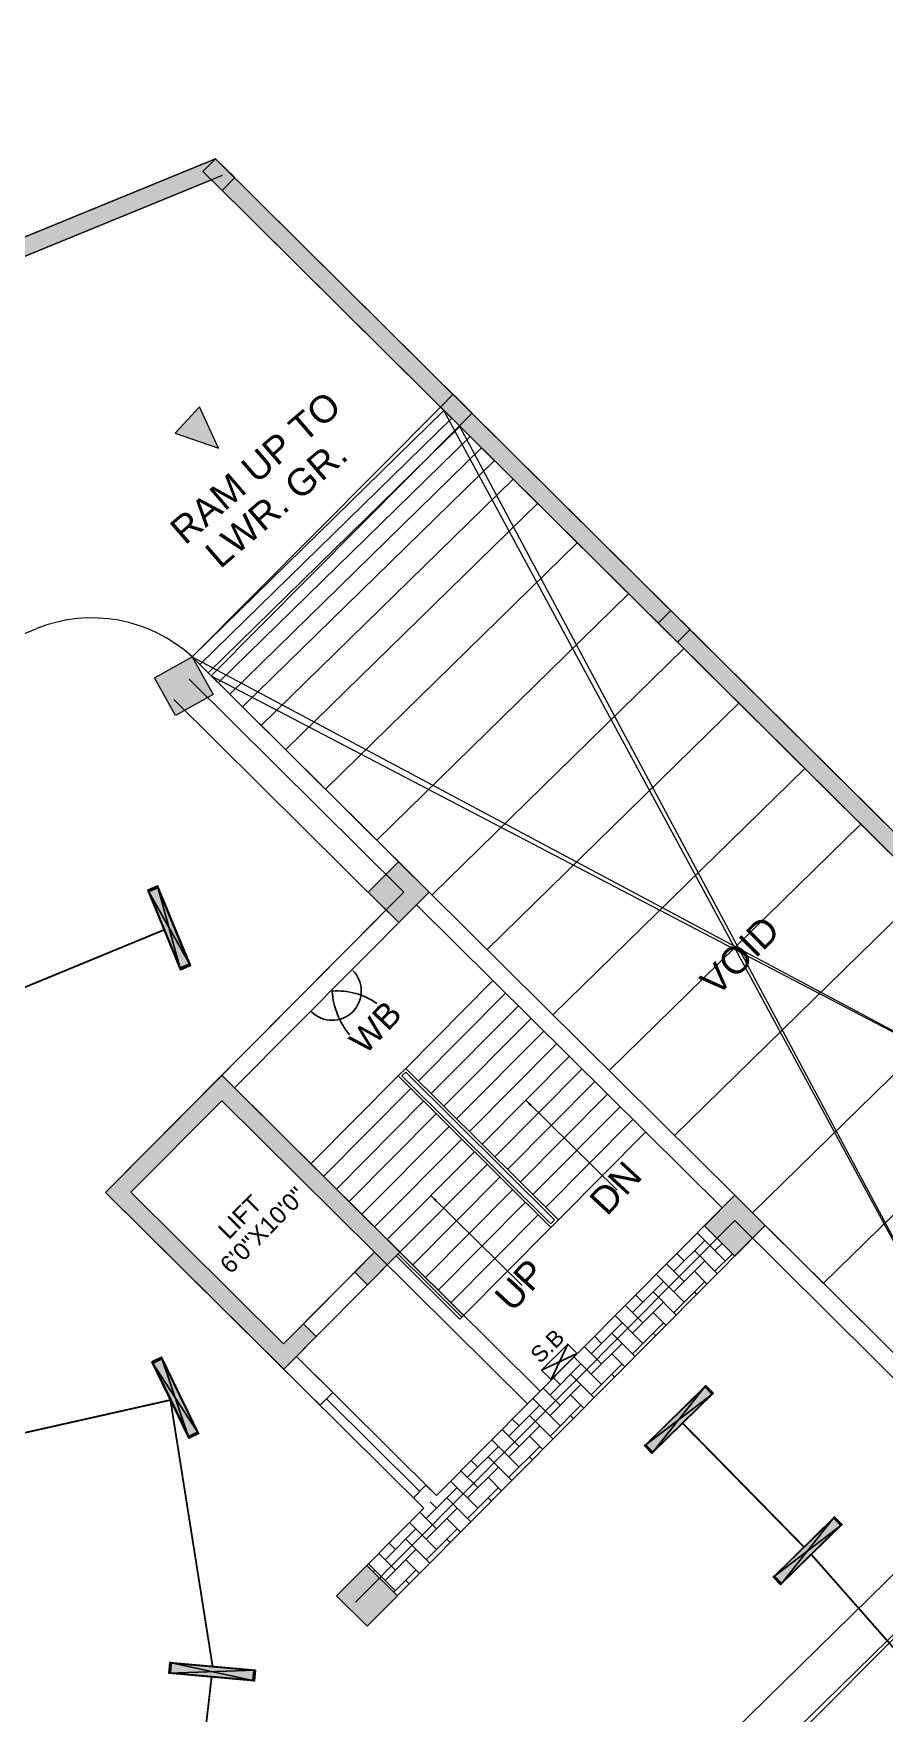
# Model space of a CAD drawing. Header units: inches. Extents: x 1195829 to 1240342, y -967019 to -858076.
# Drawn here: x 1219006 to 1219480, y -910877 to -909940 of the extents above; entities that cross this region are included whole.
import ezdxf

# ---------------------------------------------------------------- set-up
doc = ezdxf.new("R2010")
doc.units = ezdxf.units.IN
doc.header["$LTSCALE"] = 6
doc.layers.get('0').update_dxf_attribs({"color": 251})
for name, color, linetype in [('CELLING', 251, 'Continuous'), ('COLL SIZE', 251, 'Continuous'), ('DIM', 251, 'Continuous'), ('E-WIRING', 251, 'Continuous'), ('line', 251, 'Continuous'), ('TW', 251, 'Continuous')]:
    doc.layers.add(name, color=color, linetype=linetype)
for name, color, linetype, lineweight in [('Hatch', 251, 'Continuous', 0), ('plan', 251, 'Continuous', 5), ('W', 251, 'Continuous', 5), ('wall', 251, 'Continuous', 30)]:
    doc.layers.add(name, color=color, linetype=linetype, lineweight=lineweight)
doc.styles.add('ARI', font='arial.ttf')
doc.dimstyles.new('Copy(2) of AA', dxfattribs={"dimtxt": 12, "dimasz": 4, "dimexe": 0.18, "dimexo": 0, "dimgap": 0.09, "dimtad": 0, "dimdec": 0, "dimzin": 0, "dimdsep": 46, "dimlunit": 3, "dimtxsty": 'ARI', "dimblk": 'OBLIQUE', "dimcen": 0.09, "dimclrd": 7, "dimclre": 7, "dimclrt": 7, "dimadec": 0, "dimazin": 0, "dimtfac": 1, "dimtdec": 0, "dimtofl": 0, "dimtmove": 0, "dimatfit": 3, "dimfxl": 1, "dimtolj": 1, "dimtzin": 0, "dimlwd": 5, "dimlwe": 5, "dimarcsym": 0})
pattern_1 = [(0, (-27.81927828272455, 2.940102126449346), (0, 0.001397), [0.001016, -0.000381]), (90, (-27.81927828272455, 2.940102126449346), (-0.001397, 0), [0.001016, -0.000381])]

# ---------------------------------------------------------------- blocks, each defined once
blk = doc.blocks.new('sdfdsf')
at = {"lineweight": -3}
blk.add_hatch(color=7, dxfattribs=at).paths.add_polyline_path([(23236.66559868997, 14983.34885737138), (23242.08212489375, 14983.34885737138), (23242.08212489375, 15029.49406542082), (23236.66559868997, 15029.49406542082)])
at = {"layer": 'Hatch'}
h = blk.add_hatch(dxfattribs=at)
h.set_pattern_fill('ANGLE', color=5, scale=0.0002)
h.set_pattern_definition(pattern_1)
h.paths.add_polyline_path([(23236.37386179186, 15029.49354817548), (23242.37386179186, 15029.49354817548), (23242.37386179186, 15030.44133051667), (23236.37386179186, 15030.44133051667)])
h = blk.add_hatch(dxfattribs=at)
h.set_pattern_fill('ANGLE', color=5, scale=0.0002)
h.set_pattern_definition(pattern_1)
h.paths.add_polyline_path([(23236.37386179186, 14983.34885737138), (23242.37386179186, 14983.34885737138), (23242.37386179186, 14982.44133051666), (23236.37386179186, 14982.44133051666)])
for p, q in [((23242.37386179186, 15030.44133051667), (23236.37386179186, 14982.44133051666)), ((23242.37386179186, 14982.44133051666), (23236.37386179186, 15030.44133051667))]:
    blk.add_line(p, q)
at = {"layer": 'CELLING', "color": 5}
for points in [[(23236.37386179186, 14982.44133051666), (23242.37386179186, 14982.44133051666), (23242.37386179186, 15030.44133051667), (23236.37386179186, 15030.44133051667)], [(23242.37386179186, 15029.49354817548), (23236.37386179186, 15029.49354817548), (23236.37386179186, 15030.44133051667), (23242.37386179186, 15030.44133051667)], [(23236.37386179186, 15029.49354817548), (23242.37386179186, 15029.49354817548), (23242.37386179186, 15030.44133051667), (23236.37386179186, 15030.44133051667)], [(23236.66559868997, 14983.34885737138), (23242.08212489375, 14983.34885737138), (23242.08212489375, 15029.49406542082), (23236.66559868997, 15029.49406542082)], [(23236.37386179186, 14983.34885737138), (23242.37386179186, 14983.34885737138), (23242.37386179186, 14982.44133051666), (23236.37386179186, 14982.44133051666)], [(23236.37386179186, 14983.34885737138), (23242.37386179186, 14983.34885737138), (23242.37386179186, 14982.44133051666), (23236.37386179186, 14982.44133051666)]]:
    blk.add_lwpolyline(points, close=True, dxfattribs=at)
blk = doc.blocks.new('_Oblique')
at = {"layer": 'DIM', "color": 0, "lineweight": -2}
blk.add_line((-0.5, -0.5), (0.5, 0.5), dxfattribs=at)
blk = doc.blocks.new('RRR')
at = {"layer": 'line', "color": 1, "linetype": 'Continuous'}
for centre, radius, start, end in [((195982.9680377481, -95888.10341255504), 26.42402890574652, 41.16536374951414, 79.72330112471722), ((196002.8603891676, -95870.71020529998), 10.95743229780783, 89.99999999749872, 269.9999999974987), ((195983.4668442218, -95848.25220514182), 29.67273760009078, 276.0538332539148, 310.8121601957422)]:
    blk.add_arc(centre, radius, start, end, dxfattribs=at)
blk = doc.blocks.new('SB')
at = {"layer": 'W', "color": 6, "linetype": 'ByBlock', "lineweight": 25}
for p, q in [((196907.8002691715, -96527.0948449449), (196884.143700367, -96518.55755038398)), ((196884.143700367, -96527.0948449449), (196907.8002691715, -96518.55755038398))]:
    blk.add_line(p, q, dxfattribs=at)
blk.add_lwpolyline([(196884.143700367, -96518.55755038398), (196907.8002691715, -96518.55755038398), (196907.8002691715, -96527.0948449449), (196884.143700367, -96527.0948449449)], close=True, dxfattribs=at)
blk = doc.blocks.new('qwwesdasdqweqwe')
at = {"layer": 'COLL SIZE', "lineweight": 25, "ltscale": 100, "true_color": 0xffc6b3, "extrusion": (0.9999978213687803, 0.002087402911023105, -2.603821939083204e-06)}
h = blk.add_hatch(color=31, dxfattribs=at)
h.dxf.hatch_style = 1
h.paths.add_polyline_path([(3177.098671725951, 9663.30360116613), (3163.285205518827, 9657.456537680928), (3159.38716319669, 9666.66551515125), (3173.200629401021, 9672.51257863587)])
at = {"layer": 'COLL SIZE', "ltscale": 100, "extrusion": (0.9999978213687803, 0.002087402911023105, -2.603821939083204e-06)}
h = blk.add_hatch(color=256, dxfattribs=at)
h.dxf.hatch_style = 1
h.paths.add_polyline_path([(3177.098671725951, 9663.30360116613), (3163.285205518827, 9657.456537680928), (3159.38716319669, 9666.66551515125), (3173.200629401021, 9672.51257863587)])
at = {"layer": 'COLL SIZE', "lineweight": 25, "ltscale": 100, "true_color": 0xffc6b3, "extrusion": (0.9999978213687803, 0.002087402911023105, -2.603821939083204e-06)}
h = blk.add_hatch(color=31, dxfattribs=at)
h.dxf.hatch_style = 1
h.paths.add_polyline_path([(2847.699528223835, 9523.873158774095), (2833.886062017642, 9518.02609528889), (2829.988019693643, 9527.23507275933), (2843.801485897973, 9533.082136243718)])
at = {"layer": 'COLL SIZE', "ltscale": 100, "extrusion": (0.9999978213687803, 0.002087402911023105, -2.603821939083204e-06)}
h = blk.add_hatch(color=256, dxfattribs=at)
h.dxf.hatch_style = 1
h.paths.add_polyline_path([(2847.699528223835, 9523.873158774095), (2833.886062017642, 9518.02609528889), (2829.988019693643, 9527.23507275933), (2843.801485897973, 9533.082136243718)])
at = {"layer": 'W', "ltscale": 10, "true_color": 0x636466, "extrusion": (0.9999978213687803, 0.002087402911023105, -2.603821939083204e-06)}
h = blk.add_hatch(dxfattribs=at)
h.set_pattern_fill('AR-CONC', color=251, scale=0.05999999999999999, angle=67.73998737771194)
h.set_pattern_definition([(117.7399873777119, (-1255000.795014735, -687277.9978450146), (5.025879184632159, 9.754160520284726), [1.143, -12.573]), (62.73998737771194, (-1255000.795014735, -687277.9978450146), (-11.41012660779717, 2.385445768234761), [0.9144, -10.0584350502]), (168.1914320777119, (-1255000.376192779, -687277.1850009292), (-6.384247001638101, 12.13960608481892), [0.9714005279999997, -10.685414676]), (113.9241873777119, (-1255003.615860461, -687276.8432310594), (8.495798517173489, 14.09703731469818), [1.7145, -18.8595]), (164.3755449877119, (-1255002.907879225, -687275.6684784434), (-8.34332283605793, 18.80634042143241), [1.4571013884, -16.0281364896]), (58.92413854771196, (-1255003.615860461, -687276.8432310594), (-8.343322835074853, 18.80634042190356), [1.3715980242, -15.0875839152]), (88.73998737771196, (-1255002.333342052, -687275.7214616848), (9.124614946391507, 6.094566590057306), [1.143, -12.573]), (33.73998737771197, (-1255002.333342052, -687275.7214616848), (-8.822999070371633, 7.618109914145192), [0.9143999999999999, -10.0584]), (139.1914323777119, (-1255001.572957471, -687275.2135811371), (0.301615815546719, 13.71267650703786), [0.9714005279999999, -10.685396256]), (105.239987377712, (-1255000.795014735, -687277.9978450146), (-4.625011332086824, 2.093324825734518), [0, -9.936479999999998, 0, -10.2108, 0, -10.0965]), (75.23998737771196, (-1255000.795014735, -687277.9978450146), (-4.044154164724, 5.987359235916408), [0, -5.821679999999998, 0, -9.707879999999998, 0, -3.848099999999999]), (35.23998737771193, (-1255002.082409295, -687281.143088), (3.399895598155559, 7.398930378184838), [0, -3.81, 0, -11.8872, 0, -15.7734]), (25.23998737771194, (-1255002.659716272, -687282.5535108635), (1.954878177613395, 8.803294285572129), [0, -4.952999999999999, 0, -7.89432, 0, -11.2014])])
h.paths.add_polyline_path([(5112.275077822153, 8421.181877367897), (5178.943410187727, 8535.59476220177), (5214.323775297031, 8638.584009260405), (5251.628468807787, 8747.174813355668), (5275.544794780668, 8816.793213187484), (5327.527398441918, 8943.792289150646), (4297.237570898142, 10148.30303256051), (2829.988019734621, 9527.235072775395), (2830.307441781741, 8821.88332192204), (2985.560206064954, 8822.332822872093), (2985.610534766456, 7646.520726051764), (4900.315027442761, 7646.520726145711), (4962.125299182022, 7963.872467790497), (5020.528389865533, 8263.73076301429)])
h.paths.add_polyline_path([(5103.63490630826, 8426.216501108254), (5169.806485734414, 8539.776883189916), (5204.866283081239, 8641.83298463584), (5242.170976591762, 8750.423788730986), (5266.180910520023, 8820.314673393732), (5315.9602800922, 8941.931012177141), (4294.395663568284, 10136.24112064787), (2839.991020845715, 9520.610246239696), (2840.302901132964, 8831.9123035355), (2995.559776799753, 8832.361816389486), (2995.61010674201, 7656.520726052113), (4894.51389755751, 7656.520726145478), (4951.836202139733, 7965.563347849296), (5010.153759374283, 8265.788794303662)], flags=16)
at = {"layer": 'W', "ltscale": 10, "extrusion": (0.9999978213687803, 0.002087402911023105, -2.603821939083204e-06)}
h = blk.add_hatch(color=256, dxfattribs=at)
h.dxf.hatch_style = 1
h.paths.add_polyline_path([(3597.454182067886, 9285.923290207065), (3588.098880490288, 9308.024836134953), (3610.200426419266, 9317.380137710952), (3619.555727994069, 9295.278591783066)])
h = blk.add_hatch(color=256, dxfattribs=at)
h.dxf.hatch_style = 1
h.paths.add_polyline_path([(3597.454182067886, 9285.923290207065), (3588.098880490288, 9308.024836134953), (3610.200426419266, 9317.380137710952), (3619.555727994069, 9295.278591783066)])
at = {"layer": 'W', "ltscale": 10, "true_color": 0x636466, "extrusion": (0.9999978213687803, 0.002087402911023105, -2.603821939083204e-06)}
h = blk.add_hatch(dxfattribs=at)
h.set_pattern_fill('AR-HBONE', color=251, scale=0.07999999999999999, angle=67.73998737771194)
h.set_pattern_definition([(112.7399873777119, (-1262012.817149995, -704409.1199721289), (-10.63807542456308, 4.354321906027057), [24.384, -8.127999999999998]), (202.7399873777119, (-1262015.959024613, -704401.6237785731), (-10.63807542456308, 4.354321906027058), [24.384, -8.127999999999998])])
h.paths.add_polyline_path([(3584.005936053116, 9317.694262478268), (3484.021150460001, 9553.904534588568), (3506.122696382692, 9563.25983616733), (3610.200426419731, 9317.380137710017), (3588.098880493082, 9308.024836134748)])
at = {"layer": 'W', "ltscale": 10, "extrusion": (0.9999978213687803, 0.002087402911023105, -2.603821939083204e-06)}
h = blk.add_hatch(color=256, dxfattribs=at)
h.dxf.hatch_style = 1
h.paths.add_polyline_path([(3484.021150452085, 9553.904534586813), (3474.665848877281, 9576.006080514586), (3496.767394805327, 9585.361382090701), (3506.122696382925, 9563.259836162697)])
h = blk.add_hatch(color=256, dxfattribs=at)
h.dxf.hatch_style = 1
h.paths.add_polyline_path([(3484.021150452085, 9553.904534586813), (3474.665848877281, 9576.006080514586), (3496.767394805327, 9585.361382090701), (3506.122696382925, 9563.259836162697)])
h = blk.add_hatch(color=256, dxfattribs=at)
h.dxf.hatch_style = 1
h.paths.add_polyline_path([(3450.04706352111, 9326.320192172296), (3456.151918070391, 9311.897704338011), (3345.644188429229, 9265.121196457081), (3317.578283699229, 9331.425834241212), (3428.086013342254, 9378.202342123073), (3434.190867889673, 9363.779854288323), (3443.399845359847, 9367.677896611869), (3433.396948488429, 9391.309361916941), (3304.471263906918, 9336.7367693888), (3340.333253283054, 9252.014176663095), (3469.25893786177, 9306.586769198571), (3465.360895540565, 9315.79574666179), (3459.256040993147, 9330.218234496308)])
h = blk.add_hatch(color=256, dxfattribs=at)
h.dxf.hatch_style = 1
h.paths.add_polyline_path([(3240.904145243578, 9450.996217247439), (3231.548843666911, 9473.097763175329), (3253.650389595889, 9482.453064751444), (3263.005691171624, 9460.351518823325)])
h = blk.add_hatch(color=256, dxfattribs=at)
h.dxf.hatch_style = 1
h.paths.add_polyline_path([(3240.904145243578, 9450.996217247439), (3231.548843666911, 9473.097763175329), (3253.650389595889, 9482.453064751444), (3263.005691171624, 9460.351518823325)])
h = blk.add_hatch(color=256, dxfattribs=at)
h.dxf.hatch_style = 1
h.paths.add_polyline_path([(3085.031004909426, 9386.053236709726), (3082.217621938325, 9409.887767883149), (3106.052153110504, 9412.701150853794), (3108.865536081605, 9388.866619680372)])
h = blk.add_hatch(color=256, dxfattribs=at)
h.dxf.hatch_style = 1
h.paths.add_polyline_path([(3085.031004909426, 9386.053236709726), (3082.217621938325, 9409.887767883149), (3106.052153110504, 9412.701150853794), (3108.865536081605, 9388.866619680372)])
h = blk.add_hatch(color=256, dxfattribs=at)
h.dxf.hatch_style = 1
h.paths.add_polyline_path([(3019.479370268993, 9596.585367781643), (3005.665904063731, 9590.73830429644), (3001.767861740664, 9599.947281766761), (3015.581327944994, 9605.794345251266)])
h = blk.add_hatch(color=256, dxfattribs=at)
h.dxf.hatch_style = 1
h.paths.add_polyline_path([(3019.479370268993, 9596.585367781643), (3005.665904063731, 9590.73830429644), (3001.767861740664, 9599.947281766761), (3015.581327944994, 9605.794345251266)])
h = blk.add_hatch(color=256, dxfattribs=at)
h.dxf.hatch_style = 1
h.paths.add_polyline_path([(2963.077095283195, 9448.426049482987), (2980.067004051991, 9467.450249394677), (2954.579255802557, 9466.47461043698)])
at = {"layer": 'COLL SIZE', "color": 31, "lineweight": 25, "ltscale": 100, "true_color": 0xffc6b3, "extrusion": (0.9999978213687805, 0.002087402911023105, -2.603821939083312e-06)}
for points, elevation in [([(3177.098671725951, 9663.30360116613), (3163.285205518827, 9657.456537680928), (3159.38716319669, 9666.66551515125), (3173.200629401021, 9672.51257863587), (3177.098671725951, 9663.30360116613)], 2940490108.270875), ([(2847.699528223835, 9523.873158774095), (2833.886062017642, 9518.02609528889), (2829.988019693643, 9527.23507275933), (2843.801485897973, 9533.082136243718), (2847.699528223835, 9523.873158774095)], 2940486079.891376)]:
    blk.add_lwpolyline(points, dxfattribs=dict(at, elevation=elevation))
at = {"layer": 'COLL SIZE', "ltscale": 100, "extrusion": (0.9999978213687805, 0.002087402911023105, -2.603821939083312e-06)}
for points, elevation in [([(3177.098671725951, 9663.30360116613), (3163.285205518827, 9657.456537680928), (3159.38716319669, 9666.66551515125), (3173.200629401021, 9672.51257863587), (3177.098671725951, 9663.30360116613)], 2940490108.270875), ([(2847.699528223835, 9523.873158774095), (2833.886062017642, 9518.02609528889), (2829.988019693643, 9527.23507275933), (2843.801485897973, 9533.082136243718), (2847.699528223835, 9523.873158774095)], 2940486079.891376)]:
    blk.add_lwpolyline(points, dxfattribs=dict(at, elevation=elevation))
at = {"layer": 'TW', "ltscale": 10, "extrusion": (0.9999978213687805, 0.002087402911023105, -2.603821939083312e-06)}
blk.add_line((2940487663.90074, 6141475.331299654, 1754.27658304607), (2940487663.898292, 6141476.500709789, 1751.513889804948), dxfattribs=at)
at = {"layer": 'W', "color": 251, "ltscale": 10, "true_color": 0x636466, "extrusion": (0.9999978213687805, 0.002087402911023105, -2.603821939083312e-06)}
for p, q in [((2940483694.753119, 6141484.371668017, 1928.848726485041), (2940487661.921537, 6142424.204034598, 2323.151264687185)), ((2940479667.774084, 6140809.184894148, 1870.73290637543), (2940479606.628593, 6142276.310006356, 2491.801017400459)), ((2940479667.774084, 6140809.184894148, 1870.73290637543), (2940479606.628593, 6142276.310006356, 2491.801017400459)), ((2940479667.753186, 6140819.187873431, 1864.108079795144), (2940479607.17842, 6142273.469240546, 2479.739104071516)), ((2940479667.753186, 6140819.187873431, 1864.108079795144), (2940479607.17842, 6142273.469240546, 2479.739104071516)), ((2940483693.808847, 6141936.08895698, 1408.990602417616), (2940483694.334095, 6141685.200101779, 2000.826255011139)), ((2940483694.000423, 6141844.561556262, 1608.947682629805), (2940483694.343888, 6141680.522461242, 2011.877027974115)), ((2940483694.046534, 6141822.460058434, 1599.592381053604), (2940483694.389999, 6141658.420963414, 2002.521726397797)), ((2940487663.883766, 6141483.662315206, 1914.172154878848), (2940487663.457244, 6141688.101170115, 2000.708694459521)), ((2940487663.891927, 6141479.764281425, 1923.381132348557), (2940487663.465405, 6141684.203136334, 2009.917671929463)), ((2940483695.790507, 6141671.314791064, 2007.982378105749), (2940471671.442911, 6140970.752543515, 1935.349452918046)), ((2940483603.545294, 6141665.940402705, 2007.425172020332), (2940479726.63753, 6140998.799529568, 1940.083047059132)), ((2940483694.500135, 6141605.210715231, 1643.37042491301), (2940483694.744958, 6141488.269701799, 1919.639749015681)), ((2940487663.638943, 6141600.603328636, 1637.902830776991), (2940487663.883766, 6141483.662315206, 1914.172154879547)), ((2940479726.506083, 6141061.537643539, 1753.385447162436), (2940479609.860182, 6141587.54313405, 2189.397732693586)), ((2940487663.654076, 6141593.343388098, 1629.400299719651), (2940487663.710385, 6141566.446955009, 1692.942244262085)), ((2940487663.654076, 6141593.343388098, 1629.400299719651), (2940487663.710385, 6141566.446955009, 1692.942244262085)), ((2940479726.477264, 6141075.351079681, 1759.232510647504), (2940479609.948525, 6141582.968247725, 2187.3784463302)), ((2940487664.190702, 6141336.223019301, 1595.491186175263), (2940487663.710385, 6141566.446955009, 1692.942244262085)), ((2940487663.72605, 6141558.938609442, 1689.764050745056), (2940487663.710385, 6141566.44695501, 1692.942244262435)), ((2940487663.929885, 6141461.250389516, 1659.272756173857), (2940487663.718546, 6141562.548921229, 1702.151221731794)), ((2940487663.718546, 6141562.548921228, 1702.15122173226), (2940487663.902979, 6141474.453357777, 1910.274112556595)), ((2940487663.73421, 6141555.040575661, 1698.973028214998), (2940487663.718546, 6141562.548921229, 1702.151221732376)), ((2940487663.718546, 6141562.548921228, 1702.15122173226), (2940487663.902979, 6141474.453357777, 1910.274112556595)), ((2940487663.72605, 6141558.938609443, 1689.764050745056), (2940487663.73421, 6141555.040575661, 1698.973028214998)), ((2940487663.73013, 6141556.989592551, 1694.368539479678), (2940487663.870903, 6141489.514889464, 1665.807298921747)), ((2940487663.658731, 6141534.78378555, 1946.670340022771), (2940479608.595558, 6141443.998685527, 2128.634345778381)), ((2940487664.238408, 6141313.468099725, 1674.902843752527), (2940487663.777303, 6141534.483078005, 1768.455859515583)), ((2940487664.246569, 6141309.570065944, 1684.111821222585), (2940487663.785464, 6141530.585044224, 1777.664836985758)), ((2940487663.884365, 6141483.055682285, 1657.643708785297), (2940487663.866823, 6141491.463906354, 1661.202810186311)), ((2940487663.866823, 6141491.463906354, 1661.202810186893), (2940487663.874983, 6141487.565872573, 1670.411787656951)), ((2940487663.746614, 6141483.344472872, 1924.896707028616), (2940479608.683441, 6141392.55937285, 2106.860712784226)), ((2940487663.929885, 6141461.250389516, 1659.272756173857), (2940487663.874983, 6141487.565872572, 1670.411787656718)), ((2940487664.190702, 6141336.223019301, 1595.491186175263), (2940487663.884365, 6141483.055682285, 1657.643708785414)), ((2940487663.994355, 6141430.455922646, 1732.02367818763), (2940487663.898292, 6141476.500709789, 1751.513889804948)), ((2940487663.99558, 6141429.87121758, 1733.405024808133), (2940487663.899516, 6141475.916004721, 1752.895236425218)), ((2940487663.90074, 6141475.331299654, 1754.27658304607), (2940487663.957049, 6141448.434866565, 1817.818527590134)), ((2940487663.90074, 6141475.331299654, 1754.27658304607), (2940487663.957049, 6141448.434866565, 1817.818527590134)), ((2940487663.996804, 6141429.286512513, 1734.786371428636), (2940487663.90074, 6141475.331299654, 1754.276583045605)), ((2940487664.364084, 6141253.438379497, 1816.721096792375), (2940487663.902979, 6141474.453357778, 1910.274112555548)), ((2940487664.364084, 6141253.438379497, 1816.721096792375), (2940487663.902979, 6141474.453357778, 1910.274112555548)), ((2940487664.372244, 6141249.540345716, 1825.9300742622), (2940487663.91114, 6141470.555323997, 1919.483090025373)), ((2940487664.372244, 6141249.540345716, 1825.9300742622), (2940487663.91114, 6141470.555323997, 1919.483090025373)), ((2940487663.919953, 6141466.122342225, 1750.378540722537), (2940487663.976262, 6141439.225909136, 1813.920485266368)), ((2940487663.919953, 6141466.122342225, 1750.378540722537), (2940487663.976262, 6141439.225909136, 1813.920485266368)), ((2940487663.996804, 6141429.286512513, 1734.786371428752), (2940487663.921725, 6141465.148423297, 1650.063778704032)), ((2940487663.929885, 6141461.250389516, 1659.272756173857), (2940487663.942666, 6141455.145548347, 1673.695244008326)), ((2940487663.929885, 6141461.250389516, 1659.272756173857), (2940487663.942666, 6141455.145548347, 1673.695244008326)), ((2940487663.939166, 6141456.913384797, 1746.480498398771), (2940487663.995475, 6141430.016951708, 1810.022442942718)), ((2940487663.939166, 6141456.913384797, 1746.480498398771), (2940487663.995475, 6141430.016951708, 1810.022442942718)), ((2940487663.961879, 6141445.936590919, 1669.797201684793), (2940487663.942666, 6141455.145548347, 1673.695244008326)), ((2940487663.961879, 6141445.936590919, 1669.797201684793), (2940487663.942666, 6141455.145548347, 1673.695244008326)), ((2940487664.17965, 6141341.533942948, 1608.59820596897), (2940487663.949098, 6141452.041432087, 1655.374713850208)), ((2940487663.949098, 6141452.041432088, 1655.374713850091), (2940487663.961879, 6141445.936590918, 1669.79720168456)), ((2940487664.007855, 6141423.975588865, 1721.679351635161), (2940487663.949098, 6141452.041432088, 1655.374713850324)), ((2940487664.17965, 6141341.533942948, 1608.59820596897), (2940487663.949098, 6141452.041432087, 1655.374713850208)), ((2940487663.949098, 6141452.041432088, 1655.374713850091), (2940487663.961879, 6141445.936590918, 1669.79720168456)), ((2940487663.958378, 6141447.704427369, 1742.582456075703), (2940487664.014688, 6141420.80799428, 1806.124400619301)), ((2940487663.958378, 6141447.704427369, 1742.582456075703), (2940487664.014688, 6141420.80799428, 1806.124400619301)), ((2940487663.995075, 6141430.080430034, 1707.256863799994), (2940487663.961879, 6141445.936590917, 1669.797201684327)), ((2940487663.961946, 6141446.096046297, 1823.343914071913), (2940487664.018255, 6141419.199613207, 1886.885858615628)), ((2940487663.961946, 6141446.096046297, 1823.343914071913), (2940487664.018255, 6141419.199613207, 1886.885858615628)), ((2940487663.975862, 6141439.289387463, 1711.15490612376), (2940487663.996804, 6141429.286512513, 1734.786371428752)), ((2940487663.995075, 6141430.080430035, 1707.256863800227), (2940487663.975862, 6141439.289387463, 1711.154906123644)), ((2940487663.975862, 6141439.289387463, 1711.15490612376), (2940487663.996804, 6141429.286512513, 1734.786371428752)), ((2940487663.995075, 6141430.080430035, 1707.256863800227), (2940487663.975862, 6141439.289387463, 1711.154906123644)), ((2940487663.977591, 6141438.495469941, 1738.684413752286), (2940487664.0339, 6141411.599036852, 1802.226358296233)), ((2940487663.977591, 6141438.495469941, 1738.684413752286), (2940487664.0339, 6141411.599036852, 1802.226358296233)), ((2940487663.981159, 6141436.887088868, 1819.445871748612), (2940487664.037468, 6141409.990655779, 1882.98781629256)), ((2940487663.981159, 6141436.887088868, 1819.445871748612), (2940487664.037468, 6141409.990655779, 1882.98781629256)), ((2940487663.842958, 6141426.952512536, 1901.026678751688), (2940479608.779786, 6141336.167412514, 2082.990684507065)), ((2940487663.995075, 6141430.080430034, 1707.256863799994), (2940487664.007855, 6141423.975588865, 1721.679351634462)), ((2940487663.995075, 6141430.080430034, 1707.256863799994), (2940487664.007855, 6141423.975588865, 1721.679351634462)), ((2940487664.246569, 6141309.570065944, 1684.1118212234), (2940487663.996804, 6141429.286512513, 1734.786371428636)), ((2940487663.996804, 6141429.286512513, 1734.786371428752), (2940487664.053113, 6141402.390079424, 1798.3283159727)), ((2940487664.246569, 6141309.570065944, 1684.1118212234), (2940487663.996804, 6141429.286512513, 1734.786371428636)), ((2940487663.996804, 6141429.286512513, 1734.786371428752), (2940487664.053113, 6141402.390079424, 1798.3283159727)), ((2940487664.000371, 6141427.67813144, 1815.547829425079), (2940487664.056681, 6141400.78169835, 1879.08977396891)), ((2940487664.000371, 6141427.67813144, 1815.547829425079), (2940487664.056681, 6141400.78169835, 1879.08977396891)), ((2940487664.238408, 6141313.468099725, 1674.902843753342), (2940487664.007855, 6141423.975588865, 1721.679351635161)), ((2940487664.238408, 6141313.468099725, 1674.902843753342), (2940487664.007855, 6141423.975588865, 1721.679351635161)), ((2940487664.016016, 6141420.077555084, 1730.888329105102), (2940487664.072326, 6141393.181121995, 1794.43027364905)), ((2940487664.016016, 6141420.077555084, 1730.888329105102), (2940487664.072326, 6141393.181121995, 1794.43027364905)), ((2940487664.019584, 6141418.469174011, 1811.649787101545), (2940487664.075893, 6141391.572740922, 1875.191731645144)), ((2940487664.019584, 6141418.469174011, 1811.649787101545), (2940487664.075893, 6141391.572740922, 1875.191731645144)), ((2940487664.035229, 6141410.868597656, 1726.990286781569), (2940487664.091538, 6141383.972164566, 1790.532231325516)), ((2940487664.035229, 6141410.868597656, 1726.990286781569), (2940487664.091538, 6141383.972164566, 1790.532231325516)), ((2940487664.038797, 6141409.260216583, 1807.751744777779), (2940487664.095106, 6141382.363783494, 1871.293689321843)), ((2940487664.038797, 6141409.260216583, 1807.751744777779), (2940487664.095106, 6141382.363783494, 1871.293689321843)), ((2940487664.054442, 6141401.659640227, 1723.092244458268), (2940487664.110751, 6141374.763207138, 1786.634189002099)), ((2940487664.054442, 6141401.659640227, 1723.092244458268), (2940487664.110751, 6141374.763207138, 1786.634189002099)), ((2940487664.05801, 6141400.051259154, 1803.853702455061), (2940487664.114319, 6141373.154826066, 1867.395646998542)), ((2940487664.05801, 6141400.051259154, 1803.853702455061), (2940487664.114319, 6141373.154826066, 1867.395646998542)), ((2940487664.073655, 6141392.450682798, 1719.194202134968), (2940487664.129964, 6141365.554249709, 1782.736146678799)), ((2940487664.073655, 6141392.450682798, 1719.194202134968), (2940487664.129964, 6141365.554249709, 1782.736146678799)), ((2940487664.077222, 6141390.842301726, 1799.955660131178), (2940487664.133532, 6141363.945868637, 1863.497604675125)), ((2940487664.077222, 6141390.842301726, 1799.955660131178), (2940487664.133532, 6141363.945868637, 1863.497604675125)), ((2940487663.923729, 6141379.676167913, 1881.015179305803), (2940479608.860557, 6141288.891067891, 2062.97918506118)), ((2940487664.092867, 6141383.24172537, 1715.296159811318), (2940487664.149177, 6141356.345292281, 1778.838104355265)), ((2940487664.092867, 6141383.24172537, 1715.296159811318), (2940487664.149177, 6141356.345292281, 1778.838104355265)), ((2940487664.096435, 6141381.633344298, 1796.05761780811), (2940487664.152744, 6141354.736911208, 1859.599562351475)), ((2940487664.096435, 6141381.633344298, 1796.05761780811), (2940487664.152744, 6141354.736911208, 1859.599562351475)), ((2940487664.11208, 6141374.032767942, 1711.398117487901), (2940487664.168389, 6141347.136334853, 1774.940062031732)), ((2940487664.11208, 6141374.032767942, 1711.398117487901), (2940487664.168389, 6141347.136334853, 1774.940062031732)), ((2940487664.115647, 6141372.424386869, 1792.159575484111), (2940487664.171957, 6141345.52795378, 1855.701520028175)), ((2940487664.115647, 6141372.424386869, 1792.159575484111), (2940487664.171957, 6141345.52795378, 1855.701520028175)), ((2940487664.131292, 6141364.823810514, 1707.5000751646), (2940487664.187602, 6141337.927377425, 1771.042019708431)), ((2940487664.131292, 6141364.823810514, 1707.5000751646), (2940487664.187602, 6141337.927377425, 1771.042019708431)), ((2940487664.13486, 6141363.215429441, 1788.261533160694), (2940487664.191169, 6141336.318996352, 1851.803477704874)), ((2940487664.13486, 6141363.215429441, 1788.261533160694), (2940487664.191169, 6141336.318996352, 1851.803477704874)), ((2940487664.154073, 6141354.006472012, 1784.36349083751), (2940487664.210382, 6141327.110038923, 1847.905435380875)), ((2940487664.154073, 6141354.006472012, 1784.36349083751), (2940487664.210382, 6141327.110038923, 1847.905435380875)), ((2940487664.173285, 6141344.797514584, 1780.465448513976), (2940487664.229595, 6141317.901081495, 1844.007393057458)), ((2940487664.173285, 6141344.797514584, 1780.465448513976), (2940487664.229595, 6141317.901081495, 1844.007393057458)), ((2940487664.17965, 6141341.533942948, 1608.598205969087), (2940487664.238408, 6141313.468099725, 1674.902843753225)), ((2940487664.17965, 6141341.533942948, 1608.598205969087), (2940487664.238408, 6141313.468099725, 1674.902843753225)), ((2940487663.993093, 6141339.077052673, 1863.830069530988), (2940479608.92992, 6141248.291952651, 2045.794075286365)), ((2940487664.190702, 6141336.223019301, 1595.491186175263), (2940483695.259961, 6141241.401515558, 1799.940820896067)), ((2940487664.190702, 6141336.223019301, 1595.491186175263), (2940487664.383296, 6141244.229422068, 1812.823054470355)), ((2940487664.192498, 6141335.588557156, 1776.567406190443), (2940487664.248807, 6141308.692124067, 1840.10935073439)), ((2940487664.192498, 6141335.588557156, 1776.567406190443), (2940487664.248807, 6141308.692124067, 1840.10935073439)), ((2940487664.246569, 6141309.570065944, 1684.1118212234), (2940487664.364084, 6141253.438379496, 1816.721096793655)), ((2940487664.246569, 6141309.570065944, 1684.1118212234), (2940487664.364084, 6141253.438379496, 1816.721096793655)), ((2940487664.074576, 6141291.383591125, 1843.642009583302), (2940479609.011404, 6141200.598491102, 2025.606015338912)), ((2940487664.142551, 6141251.596957149, 1826.800813207519), (2940479609.079379, 6141160.811857127, 2008.764818962896)), ((2940479726.506083, 6141061.537643541, 1753.385447161505), (2940487664.391457, 6141240.331388288, 1822.032031938783)), ((2940483695.580143, 6141087.932845974, 1734.979355493793), (2940483695.256118, 6141243.243307041, 1800.720429359702)), ((2940487664.707322, 6141088.918961002, 1747.081980603398), (2940487664.383296, 6141244.229422069, 1812.823054469074)), ((2940487664.210716, 6141211.698985631, 1809.912489008391), (2940479609.147543, 6141120.913885606, 1991.876494763768)), ((2940479726.506083, 6141061.537643537, 1753.385447161039), (2940483695.306445, 6141219.153694082, 1816.585107570048)), ((2940487664.274244, 6141174.515020162, 1794.172970433487), (2940479609.211072, 6141083.72992014, 1976.13697618898)), ((2940487664.323395, 6141145.746121467, 1781.995446877787), (2940479609.260223, 6141054.961021444, 1963.959452633164)), ((2940487664.353639, 6141128.044089152, 1774.502392736846), (2940479609.290467, 6141037.258989129, 1956.466398492223)), ((2940487664.376728, 6141114.529606665, 1768.781877308502), (2940479609.313556, 6141023.744506641, 1950.745883063879)), ((2940487664.392589, 6141105.246333932, 1764.852381306584), (2940479609.329416, 6141014.461233907, 1946.81638706231)), ((2940487664.406665, 6141097.007415303, 1761.364947646623), (2940479609.343493, 6141006.22231528, 1943.328953402117)), ((2940487664.419288, 6141089.618590584, 1758.237348359427), (2940479609.356116, 6140998.833490561, 1940.201354114921)), ((2940487664.429347, 6141083.731059718, 1755.745228428976), (2940479609.366175, 6140992.945959694, 1937.709234184586)), ((2940479726.477264, 6141075.351079681, 1759.232510647504), (2940479726.63753, 6140998.799529574, 1940.08304706146)), ((2940479726.506083, 6141061.537643539, 1753.385447161272), (2940471671.442911, 6140970.752543515, 1935.349452916649)), ((2940479726.506083, 6141061.537643539, 1753.385447162436), (2940479726.666349, 6140984.986093432, 1934.235983576393)), ((2940483695.716175, 6141022.350336753, 1402.512706289184), (2940479726.604985, 6141014.065184437, 1679.275835038861)), ((2940479667.750707, 6140819.504288861, 1165.385684074019), (2940479667.75321, 6140819.184871336, 1870.737434924929)), ((2940479667.750742, 6140819.499760375, 1175.385683048866), (2940479667.753186, 6140819.187873431, 1864.108079795144)), ((2940479667.771581, 6140809.504311672, 1165.381155524752), (2940479667.774084, 6140809.184894148, 1870.73290637543)), ((2940479667.771581, 6140809.504311672, 1165.381155524752), (2940479667.774084, 6140809.184894148, 1870.73290637543))]:
    blk.add_line(p, q, dxfattribs=at)
for points, elevation in [([(5112.275077766739, 8421.18187739064), (5178.943410131149, 8535.594762224435), (5214.32377524022, 8638.584009283302), (5251.628468750976, 8747.174813378351), (5275.544794724323, 8816.793213210287), (5327.52739838697, 8943.792289173412), (4297.237570841797, 10148.30303258317), (2829.98801967781, 9527.235072797928), (2830.307441725396, 8821.883321944628), (2985.560206009075, 8822.332822894916), (2985.610534709878, 7646.520726074441), (4900.31502738595, 7646.520726168621), (5065.453047093935, 7935.302030502842), (5020.528389809653, 8263.730763036963), (5112.275077766739, 8421.18187739064)], 2940493207.749068), ([(3450.206518413499, 9479.866904560402), (3339.698788771406, 9433.090396678774), (3342.037614165805, 9427.565010196744), (3452.545343807898, 9474.341518078605), (3450.206518413499, 9479.866904560518)], 2940494077.391431), ([(3450.206518413499, 9479.866904560402), (3339.698788771406, 9433.090396678774), (3342.037614165805, 9427.565010196744), (3452.545343807898, 9474.341518078605), (3450.206518413499, 9479.866904560518)], 2940494077.391431)]:
    blk.add_lwpolyline(points, dxfattribs=dict(at, elevation=elevation))
for points, elevation in [([(5103.634906251915, 8426.216501131014), (5169.806485679001, 8539.776883212593), (5204.866283025593, 8641.832984658398), (5242.170976535417, 8750.423788753797), (5266.180910463445, 8820.314673416431), (5315.960280035622, 8941.931012199786), (4294.395663511939, 10136.24112067073), (2839.99102078937, 9520.610246262555), (2840.302901077084, 8831.912303558121), (2995.559776742943, 8832.361816412342), (2995.61010668613, 7656.520726074941), (4894.513897500932, 7656.520726168073), (5055.084579827264, 7937.31500456881), (5010.153759318404, 8265.788794326343)], 2940493207.749069), ([(3449.409878141247, 9477.900851591641), (3341.664841740392, 9432.293756406634), (3342.834254437126, 9429.531063165736), (3450.579290838912, 9475.13815835016)], 2940494077.391431), ([(3449.409878141247, 9477.900851591641), (3341.664841740392, 9432.293756406634), (3342.834254437126, 9429.531063165736), (3450.579290838912, 9475.13815835016)], 2940494077.391431)]:
    blk.add_lwpolyline(points, close=True, dxfattribs=dict(at, elevation=elevation))
at = {"layer": 'W', "ltscale": 10, "extrusion": (0.9999978213687805, 0.002087402911023105, -2.603821939083312e-06)}
for points, elevation in [([(3597.454182067886, 9285.923290207065), (3588.098880490288, 9308.024836134953), (3610.200426419266, 9317.380137710952), (3619.555727994069, 9295.278591783066), (3597.454182067886, 9285.923290207065)], 2940490108.270874), ([(3597.454182067886, 9285.923290207065), (3588.098880490288, 9308.024836134953), (3610.200426419266, 9317.380137710952), (3619.555727994069, 9295.278591783066), (3597.454182067886, 9285.923290207065)], 2940490108.270874), ([(3484.021150452085, 9553.904534586813), (3474.665848877281, 9576.006080514586), (3496.767394805327, 9585.361382090701), (3506.122696382925, 9563.259836162697), (3484.021150452085, 9553.904534586813)], 2940490108.270874), ([(3484.021150452085, 9553.904534586813), (3474.665848877281, 9576.006080514586), (3496.767394805327, 9585.361382090701), (3506.122696382925, 9563.259836162697), (3484.021150452085, 9553.904534586813)], 2940490108.270874), ([(3450.04706352111, 9326.320192172296), (3456.151918070391, 9311.897704338011), (3345.644188429229, 9265.121196457081), (3317.578283699229, 9331.425834241212), (3428.086013342254, 9378.202342123073), (3434.190867889673, 9363.779854288323), (3443.399845359847, 9367.677896611869), (3433.396948488429, 9391.309361916941), (3304.471263906918, 9336.7367693888), (3340.333253283054, 9252.014176663095), (3469.25893786177, 9306.586769198571), (3465.360895540565, 9315.79574666179), (3465.360895540565, 9315.79574666179), (3459.256040993147, 9330.218234496308), (3450.04706352111, 9326.32019217183)], 2940494077.391431), ([(3240.904145243578, 9450.996217247439), (3231.548843666911, 9473.097763175329), (3253.650389595889, 9482.453064751444), (3263.005691171624, 9460.351518823325), (3240.904145243578, 9450.996217247439)], 2940490108.270874), ([(3240.904145243578, 9450.996217247439), (3231.548843666911, 9473.097763175329), (3253.650389595889, 9482.453064751444), (3263.005691171624, 9460.351518823325), (3240.904145243578, 9450.996217247439)], 2940490108.270874), ([(3085.031004909426, 9386.053236709726), (3082.217621938325, 9409.887767883149), (3106.052153110504, 9412.701150853794), (3108.865536081605, 9388.866619680372), (3085.031004909426, 9386.053236709726)], 2940486139.150316), ([(3085.031004909426, 9386.053236709726), (3082.217621938325, 9409.887767883149), (3106.052153110504, 9412.701150853794), (3108.865536081605, 9388.866619680372), (3085.031004909426, 9386.053236709726)], 2940486139.150316), ([(3019.479370268993, 9596.585367781643), (3005.665904063731, 9590.73830429644), (3001.767861740664, 9599.947281766761), (3015.581327944994, 9605.794345251266), (3019.479370268993, 9596.585367781643)], 2940486139.150316), ([(3019.479370268993, 9596.585367781643), (3005.665904063731, 9590.73830429644), (3001.767861740664, 9599.947281766761), (3015.581327944994, 9605.794345251266), (3019.479370268993, 9596.585367781643)], 2940486139.150316), ([(2963.077095283195, 9448.426049482987), (2980.067004051991, 9467.450249394677), (2954.579255802557, 9466.47461043698), (2963.077095283195, 9448.426049482987)], 2940494162.034751)]:
    blk.add_lwpolyline(points, dxfattribs=dict(at, elevation=elevation))
at = {"layer": 'W', "color": 251, "ltscale": 10, "true_color": 0x636466, "extrusion": (0.9999978213687805, 0.002087402911023105, -2.603821939083312e-06)}
blk.add_arc((3117.51827086322, 9335.015541839755, 2940486139.150316), 82.77672406741685, 115.2428723179107, 179.4721320813213, dxfattribs=at)
at = {"layer": 'W', "color": 0, "linetype": 'ByBlock', "lineweight": 25, "extrusion": (0.9999978213687805, 0.002087402911023105, -2.603821939083312e-06), "xscale": -0.867442345056781, "yscale": 0.8674423450567808, "zscale": 0.8674423450567805, "rotation": 292.7022932209169}
blk.add_blockref('SB', (146682.083391686, -115798.5034250228, 2940496002.40527), dxfattribs=at)
at = {"layer": 'W', "ltscale": 10, "extrusion": (0.9999978213687805, 0.002087402911023105, -2.603821939083312e-06), "xscale": -1.486615675130427, "yscale": 1.486615675130428, "zscale": 1.486615675130427, "rotation": 22.88206003137038}
blk.add_blockref('RRR', (216317.6519976174, 254018.0637525276, 2940494077.391432), dxfattribs=at)
at = {"layer": 'plan', "color": 0, "lineweight": 25, "ltscale": 0.6, "extrusion": (0.9999978213687805, 0.002087402911023105, -2.603821939083312e-06), "insert": (2940487487.071927, 6141508.061668128, 1779.981926327106), "char_height": 8.929786058577827, "attachment_point": 1, "text_direction": (0.0007829772662130928, -0.37393865531195, 0.927453108793157), "style": 'ARI'}
blk.add_mtext_dynamic_manual_height_columns('{\\C5;S.B}', width=26.53916380632654, gutter_width=14.27300662535071, heights=[0], dxfattribs=at)
at = {"layer": 'W', "ltscale": 10, "extrusion": (0.9999978213687805, 0.002087402911023105, -2.603821939083312e-06), "style": 'ARI'}
for s, height, rotation, p in [('UP', 14.99999999999999, 115.0298442075988, (3488.601597895846, 9436.347820406721, 2940490108.270874)), ('6\'0"X10\'0"', 9.599999999999998, 113.0097847395383, (3409.338001367636, 9299.069476448949, 2940485027.796561)), ('6\'0"X10\'0"', 9.599999999999998, 113.0097847395383, (3409.338001367636, 9299.069476448949, 2940485027.796561)), ('LIFT', 9.599999999999998, 113.0097847395383, (3391.141834096983, 9305.38766862968, 2940485027.79656)), ('LIFT', 9.599999999999998, 113.0097847395383, (3391.141834096983, 9305.38766862968, 2940485027.79656)), ('VOID', 14.99999999999999, 112.657509487883, (3368.790063457564, 9608.592302313811, 2940481736.241301)), ('WB', 13.75284513750097, 114.0388183239933, (3324.605128636584, 9414.87829393682, 2940485579.351027)), (' LWR. GR.', 14.99999999999999, 108.4680963492724, (3044.87739123404, 9437.260983109318, 2940484215.789474)), ('RAM UP TO', 14.99999999999999, 108.4680963492724, (3023.386958368123, 9429.673757469332, 2940484215.789475))]:
    blk.add_text(s, height=height, rotation=rotation, dxfattribs=at).set_placement(p)
at = {"layer": 'W', "color": 251, "ltscale": 10, "true_color": 0x636466, "extrusion": (0.9999978213687805, 0.002087402911023105, -2.603821939083312e-06), "style": 'ARI'}
blk.add_text('DN', height=14.99999999999999, rotation=115.0298442075988, dxfattribs=at).set_placement((3458.918139918707, 9505.5389277917, 2940490108.270874))
at = {"layer": 'W', "color": 251, "ltscale": 10, "true_color": 0x636466}
for points in [[(2940487664.044171, 6141406.629338539, 1762.659301377251), (2940487663.90719, 6141472.287204118, 1790.827035773196)], [(2940487664.105377, 6141377.394085182, 1831.726632403326), (2940487663.968395, 6141443.051950761, 1859.894366799272)]]:
    blk.add_leader(points, dimstyle='Copy(2) of AA', override={"dimgap": 0.09, "dimtad": 0}, dxfattribs=at)

msp = doc.modelspace()

# ---------------------------------------------------------------- linework, layer by layer
at = {"layer": 'wall', "color": 6, "ltscale": 6, "const_width": 1}
for points, elevation in [([(1218951.346395637, -910491.9726785999), (1219078.272296634, -910439.6169493429)], 2940533757.791816), ([(1219081.821528986, -910701.864057043), (1218944.750929841, -910732.6790978602)], 2940527367.867095), ([(1219105.320315124, -910850.3728750478), (1219081.821528986, -910701.864057043)], 2940534797.245049), ([(1219434.933930182, -910783.7903090935), (1219367.401956417, -910714.8580428849)], 2940313896.845615), ([(1219503.882125777, -910861.6516314952), (1219439.13281506, -910788.0762589044)], 2940313896.671653), ([(1219097.325066684, -910921.076435955), (1219104.772790439, -910856.3478408821)], 2940534797.173374)]:
    msp.add_lwpolyline(points, dxfattribs=dict(at, elevation=elevation))

# ---------------------------------------------------------------- block references
at = {"layer": 'E-WIRING', "xscale": -1}
for p, rotation in [((1246280.291509451, -915484.5525171247, 2940535430.403738), 22.34151359089078), ((1224909.069583623, -937814.8998658533, 2940313897.009203), 314.4120948369969), ((1224980.800442267, -937888.1180818728, 2940313896.845615), 314.4120948369969), ((1202040.529935413, -932626.3721731225, 2940534797.245049), 264.7642405456401)]:
    msp.add_blockref('sdfdsf', p, dxfattribs=dict(at, rotation=rotation))
at = {"layer": 'E-WIRING', "extrusion": (-0.08290495321003313, 0.1418551336218914, 0.9864095953499022), "xscale": -1, "rotation": 175.5914650168565}
msp.add_blockref('sdfdsf', (-615010.941467107, 484542240.331968, 2900334155.397105), dxfattribs=at)
at = {"layer": 'wall', "extrusion": (0.9254743198150852, 0.3788103527571886, -2.603821939083312e-06), "rotation": 89.8804005362004}
msp.add_blockref('qwwesdasdqweqwe', (-1301170.753580616, 40581.23902910866, 774003.8879910553), dxfattribs=at)

doc.saveas('drawing.dxf')
